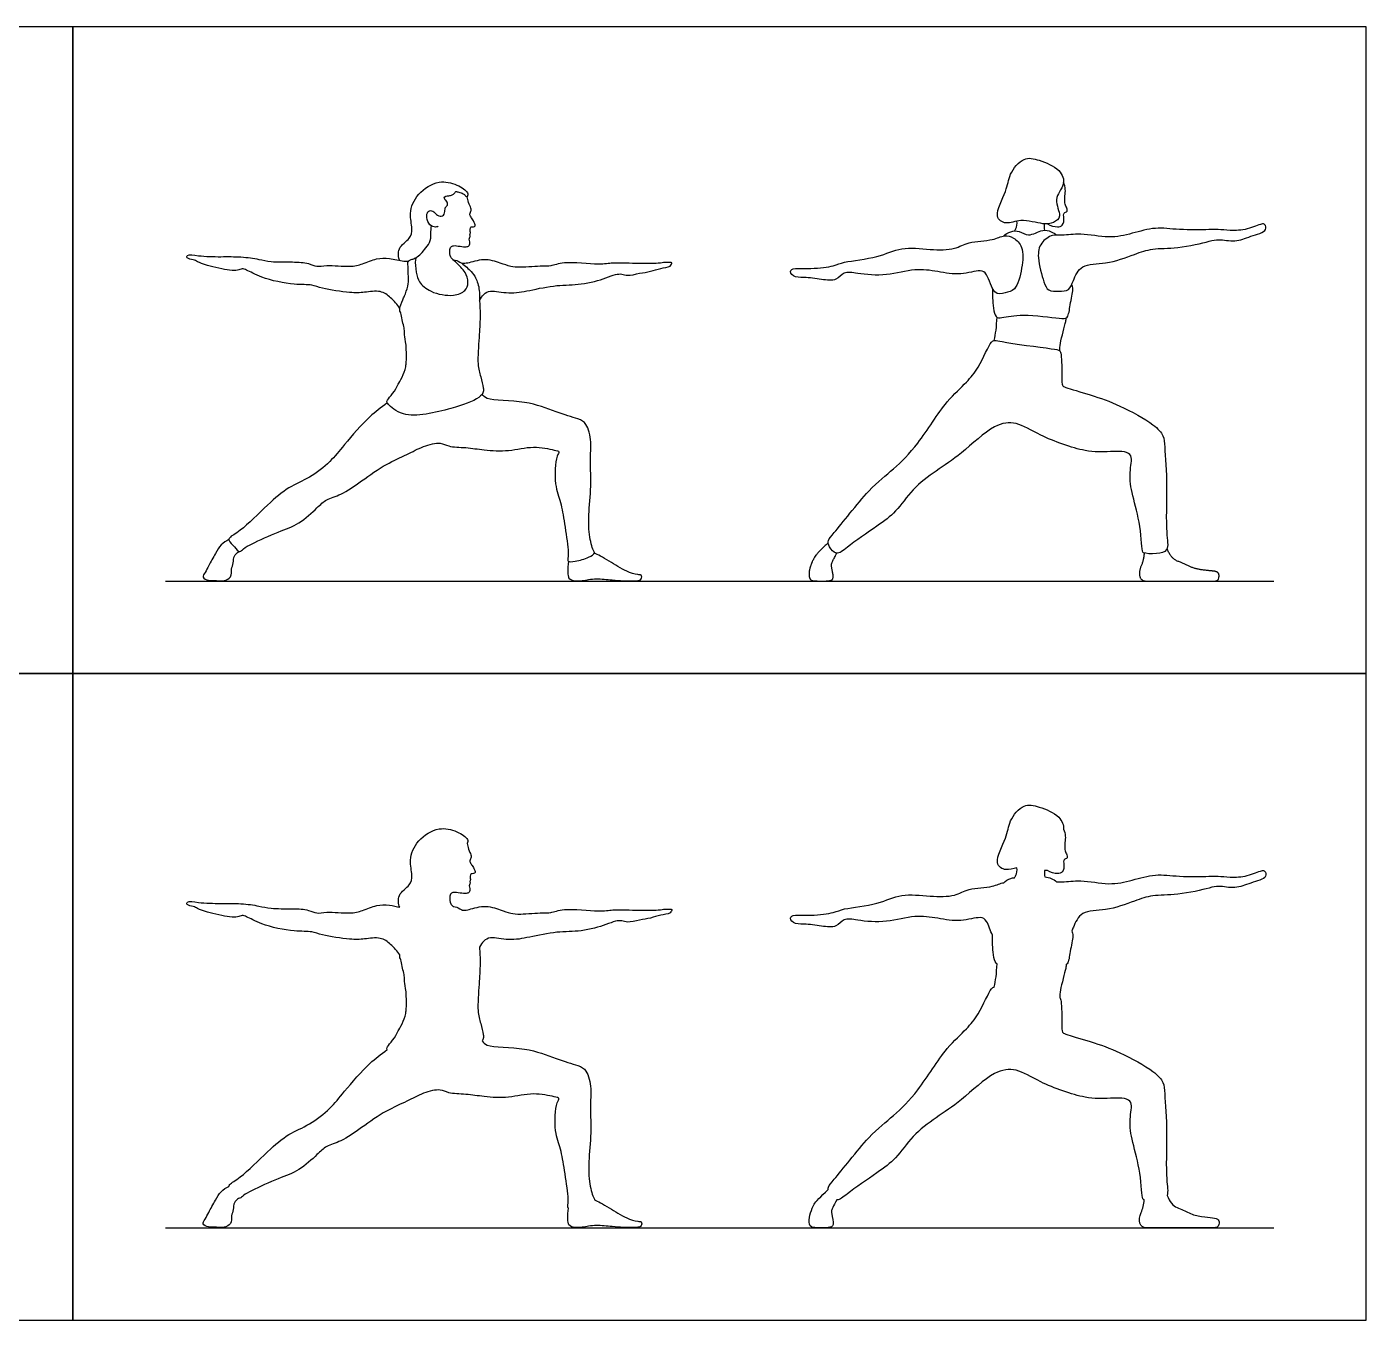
# Model space of a CAD drawing. Header units: millimetres. Extents: x 0.3 to 34.9, y 0.2 to 32.
# Drawn here: x 15.76 to 20.179, y 6.242 to 10.509 of the extents above; entities that cross this region are included whole.
import ezdxf

# ---------------------------------------------------------------- set-up
doc = ezdxf.new("R2010")
doc.units = ezdxf.units.MM
for name, color, linetype, true_color in [('AG-DIAGRAM', 7, 'Continuous', 0xfecc66), ('AG-OUTLINE', 7, 'Continuous', 0x8000ff), ('AG-PEOPLE', 7, 'Continuous', 0x66ccff), ('X-VPRT', 6, 'Continuous', 0xff00ff)]:
    doc.layers.add(name, color=color, linetype=linetype, true_color=true_color)

msp = doc.modelspace()

# ---------------------------------------------------------------- linework, layer by layer
at = {"layer": 'AG-DIAGRAM'}
for points in [[(16.217, 8.6805), (19.8746, 8.6805)], [(16.217, 6.5469), (19.8746, 6.5469)]]:
    msp.add_lwpolyline(points, dxfattribs=at)
at = {"layer": 'AG-OUTLINE'}
for points, knots in [([(19.2445, 7.5834), (19.263, 7.5947), (19.3222, 7.5901), (19.4146, 7.6251), (19.4749, 7.6462), (19.556, 7.6428), (19.6616, 7.6672), (19.6912, 7.6765), (19.7495, 7.6637), (19.7939, 7.6852), (19.8555, 7.6995), (19.8454, 7.7255), (19.8327, 7.7263), (19.7854, 7.7046), (19.7323, 7.7027), (19.6902, 7.7076), (19.6591, 7.7064), (19.5601, 7.7043), (19.4849, 7.7165), (19.4067, 7.6933), (19.3307, 7.6755), (19.2397, 7.6971), (19.1845, 7.6867), (19.1639, 7.6888), (19.1578, 7.6887), (19.1525, 7.6933), (19.1414, 7.6997), (19.1271, 7.7044), (19.1193, 7.7043), (19.1183, 7.7074), (19.117, 7.7139), (19.1175, 7.7218), (19.1183, 7.7255), (19.1217, 7.7253), (19.1249, 7.7253), (19.128, 7.7254), (19.1372, 7.7187), (19.1603, 7.7136), (19.1793, 7.7188), (19.1842, 7.7443), (19.178, 7.7631), (19.1966, 7.7654), (19.1897, 7.7819), (19.1835, 7.7942), (19.1854, 7.8188), (19.1879, 7.8391), (19.1837, 7.8546), (19.1807, 7.8617), (19.1823, 7.8756), (19.1675, 7.9097), (19.1227, 7.9279), (19.1004, 7.9351), (19.0819, 7.9412), (19.0477, 7.9492), (18.9985, 7.888), (18.9966, 7.8348), (18.9459, 7.7509), (18.9892, 7.7224), (19.0137, 7.7318), (19.027, 7.7345), (19.028, 7.7263), (19.0245, 7.7093), (19.0208, 7.7044), (19.019, 7.702), (19.0147, 7.7016), (19.0012, 7.6987), (18.9897, 7.6917), (18.9832, 7.6855), (18.9722, 7.6836), (18.9447, 7.6687), (18.8667, 7.6691), (18.8221, 7.6387), (18.7387, 7.6397), (18.6446, 7.6518), (18.57, 7.6123), (18.4574, 7.6022), (18.4219, 7.5853), (18.3529, 7.5753), (18.2681, 7.5826), (18.2894, 7.5478), (18.3262, 7.5503), (18.381, 7.5426), (18.4317, 7.5349), (18.4549, 7.5707), (18.5048, 7.5598), (18.5981, 7.5518), (18.6886, 7.58), (18.7657, 7.5686), (18.8391, 7.5543), (18.9048, 7.5754), (18.9288, 7.5631), (18.9391, 7.5264), (18.9464, 7.5124), (18.9458, 7.5018), (18.9459, 7.4837), (18.9504, 7.4268), (18.9601, 7.4181), (18.9613, 7.4174), (18.9609, 7.403), (18.9584, 7.3744), (18.9546, 7.3521), (18.9523, 7.3411), (18.9488, 7.3407), (18.9463, 7.3391), (18.9434, 7.3355), (18.9328, 7.3225), (18.906, 7.2574), (18.859, 7.1987), (18.7888, 7.1393), (18.7045, 6.9986), (18.6201, 6.9146), (18.5373, 6.853), (18.4288, 6.7083), (18.405, 6.6865), (18.404, 6.6762), (18.4041, 6.6737), (18.3782, 6.6492), (18.3629, 6.6329), (18.3538, 6.6163), (18.3496, 6.607), (18.3423, 6.5866), (18.3408, 6.5762), (18.3419, 6.555), (18.346, 6.5492), (18.3615, 6.5473), (18.3723, 6.5469), (18.3998, 6.5469), (18.4094, 6.548), (18.4206, 6.5525), (18.422, 6.5606), (18.4163, 6.5887), (18.4149, 6.5978), (18.4151, 6.606), (18.4211, 6.6183), (18.433, 6.639), (18.4429, 6.6385), (18.4712, 6.6643), (18.5666, 6.729), (18.6291, 6.7737), (18.6813, 6.8524), (18.761, 6.9123), (18.8451, 6.9653), (18.9464, 7.0651), (19.0277, 7.0749), (19.1035, 7.0238), (19.2519, 6.9703), (19.3276, 6.9741), (19.4152, 6.9772), (19.3965, 6.9093), (19.4044, 6.8363), (19.4335, 6.7492), (19.4399, 6.6479), (19.4422, 6.6412), (19.446, 6.6398), (19.4468, 6.6396), (19.4456, 6.6242), (19.4423, 6.6099), (19.4314, 6.5839), (19.4299, 6.5723), (19.4349, 6.552), (19.4425, 6.5469), (19.4682, 6.5469), (19.4845, 6.5469), (19.5241, 6.5469), (19.5549, 6.5469), (19.6384, 6.5469), (19.6645, 6.5469), (19.6853, 6.5469), (19.6913, 6.5503), (19.6947, 6.5643), (19.6941, 6.5696), (19.6887, 6.577), (19.6824, 6.5793), (19.6629, 6.5809), (19.6507, 6.5823), (19.6216, 6.5861), (19.6079, 6.5901), (19.5823, 6.6019), (19.569, 6.6078), (19.5418, 6.6192), (19.5307, 6.6327), (19.5223, 6.654), (19.5268, 6.6656), (19.5162, 6.7179), (19.5246, 6.8556), (19.5146, 6.9849), (19.5125, 7.028), (19.4762, 7.0682), (19.3644, 7.1289), (19.2767, 7.1597), (19.1902, 7.1846), (19.1743, 7.1916), (19.1758, 7.2204), (19.1742, 7.2921), (19.171, 7.3039), (19.1684, 7.3063), (19.1688, 7.3148), (19.1677, 7.3294), (19.1894, 7.4036), (19.1891, 7.4114), (19.1896, 7.4157), (19.1906, 7.4164), (19.1983, 7.4229), (19.2015, 7.4598), (19.2142, 7.5089), (19.2098, 7.521), (19.2084, 7.5265), (19.2099, 7.5302), (19.2172, 7.5496), (19.2288, 7.5738), (19.2445, 7.5834)], [-11.949954, -11.949954, -11.949954, -11.949954, -11.475281, -10.933419, -10.504002, -10.008, -9.449283, -9.14245, -8.745696, -8.343859, -7.946086, -7.724252, -7.552448, -7.168283, -6.759598, -6.417196, -6.112578, -5.578759, -5.093165, -4.613331, -4.131957, -3.608259, -3.184862, -3.004185, -3.004185, -3.004185, -2.755417, -2.533501, -2.533501, -2.533501, -2.363028, -2.177768, -2.177768, -2.177768, -2.093876, -2.093876, -2.093876, -1.776148, -1.552718, -1.286687, -1.066966, -0.879894, -0.680589, -0.471657, -0.207558, 0.041881, 0.303455, 0.303455, 0.303455, 0.635911, 1.099217, 1.099217, 1.099217, 1.483869, 1.925637, 2.342416, 2.843658, 3.17162, 3.46343, 3.46343, 3.46343, 3.734703, 3.898667, 3.898667, 3.898667, 4.028677, 4.311161, 4.311161, 4.311161, 4.637508, 5.113553, 5.507887, 5.99519, 6.518549, 7.023685, 7.589047, 7.928714, 8.397609, 8.842766, 9.084649, 9.408819, 9.82339, 10.197078, 10.512318, 10.876853, 11.406156, 11.935662, 12.410011, 12.884721, 13.321161, 13.587467, 13.902496, 13.902496, 13.902496, 14.21011, 14.635318, 14.688038, 14.688038, 14.688038, 15.044794, 15.360926, 15.360926, 15.360926, 15.524432, 15.524432, 15.524432, 16.120308, 16.508141, 17.009746, 17.712734, 18.299206, 18.869521, 19.594697, 19.904919, 19.99848, 19.99848, 19.99848, 20.103529, 20.103529, 20.208579, 20.208579, 20.313628, 20.313628, 20.418678, 20.418678, 20.523727, 20.523727, 20.628776, 20.628776, 20.733826, 20.733826, 20.838875, 20.838875, 20.943925, 20.943925, 20.943925, 21.272556, 21.86607, 22.351502, 22.869166, 23.406138, 23.959179, 24.599602, 25.058719, 25.5743, 26.250361, 26.748303, 27.186577, 27.574766, 28.043693, 28.590684, 29.120378, 29.266613, 29.297361, 29.297361, 29.297361, 29.429501, 29.429501, 29.561641, 29.561641, 29.693781, 29.693781, 29.82592, 29.82592, 29.95806, 29.95806, 30.0902, 30.0902, 30.22234, 30.22234, 30.35448, 30.35448, 30.48662, 30.48662, 30.61876, 30.61876, 30.750899, 30.750899, 30.883039, 30.883039, 31.015179, 31.015179, 31.015179, 31.387525, 32.055389, 32.675513, 33.012618, 33.392089, 34.000573, 34.556732, 35.056345, 35.252104, 35.532963, 36.001607, 36.194403, 36.194403, 36.194403, 36.468711, 36.934039, 37.129942, 37.129942, 37.129942, 37.175445, 37.527531, 37.918118, 38.14391, 38.14391, 38.14391, 38.248404, 38.650977, 38.650977, 38.650977, 38.650977]), ([(17.2541, 7.4725), (17.2569, 7.4801), (17.2668, 7.4943), (17.2906, 7.5085), (17.3532, 7.4929), (17.4191, 7.5057), (17.5098, 7.5255), (17.587, 7.5225), (17.6694, 7.5451), (17.7, 7.5593), (17.7239, 7.5613), (17.7429, 7.5523), (17.7822, 7.5638), (17.8184, 7.5672), (17.8501, 7.5804), (17.8825, 7.5812), (17.8918, 7.5997), (17.8756, 7.597), (17.8646, 7.5989), (17.8419, 7.594), (17.7707, 7.5946), (17.7277, 7.5961), (17.6915, 7.5969), (17.6457, 7.5884), (17.5349, 7.6041), (17.4891, 7.5845), (17.4621, 7.5873), (17.3888, 7.5805), (17.3571, 7.5837), (17.3211, 7.5967), (17.2688, 7.614), (17.2153, 7.5942), (17.2026, 7.5949), (17.1965, 7.5946), (17.196, 7.5949), (17.1875, 7.601), (17.176, 7.6059), (17.1666, 7.6077), (17.1664, 7.607), (17.1633, 7.6095), (17.157, 7.6151), (17.1539, 7.6373), (17.159, 7.6502), (17.1685, 7.6552), (17.1896, 7.6509), (17.2092, 7.6492), (17.2213, 7.6521), (17.2231, 7.6669), (17.2174, 7.6746), (17.2225, 7.6812), (17.2234, 7.6863), (17.221, 7.69), (17.2237, 7.693), (17.2238, 7.6983), (17.2221, 7.7012), (17.2237, 7.7119), (17.2254, 7.7163), (17.2337, 7.7141), (17.24, 7.7186), (17.239, 7.726), (17.2333, 7.7356), (17.2258, 7.7477), (17.2197, 7.7578), (17.2291, 7.7705), (17.2212, 7.7854), (17.2144, 7.8056), (17.2136, 7.8118), (17.2133, 7.8149), (17.2142, 7.8192), (17.2187, 7.8314), (17.1769, 7.8574), (17.1183, 7.8719), (17.0461, 7.8286), (17.0197, 7.7625), (17.0335, 7.7105), (17.0266, 7.6746), (16.9826, 7.6512), (16.9849, 7.6138), (16.991, 7.6048), (16.98, 7.6068), (16.9508, 7.6132), (16.9145, 7.6131), (16.8669, 7.5925), (16.8268, 7.5819), (16.7506, 7.5916), (16.7171, 7.5818), (16.6882, 7.5974), (16.6358, 7.6007), (16.5653, 7.5986), (16.5264, 7.6093), (16.4649, 7.6181), (16.4008, 7.6169), (16.331, 7.6177), (16.2886, 7.6276), (16.2868, 7.6097), (16.3105, 7.6086), (16.3235, 7.5991), (16.3566, 7.5872), (16.4281, 7.5709), (16.4544, 7.5714), (16.4706, 7.5785), (16.4875, 7.5733), (16.5367, 7.5442), (16.6402, 7.5232), (16.7008, 7.5262), (16.7347, 7.5107), (16.8267, 7.4974), (16.8721, 7.4982), (16.9274, 7.508), (16.9613, 7.4827), (16.9827, 7.4601), (16.9908, 7.447), (16.9908, 7.4469), (16.9906, 7.4451), (16.9903, 7.4377), (16.9965, 7.427), (16.9989, 7.4032), (17.0058, 7.3826), (17.0061, 7.3648), (17.0074, 7.3479), (17.0159, 7.3128), (17.0091, 7.2372), (16.9865, 7.1985), (16.9829, 7.1915), (16.9712, 7.1685), (16.9483, 7.1445), (16.9476, 7.1377), (16.949, 7.1351), (16.9266, 7.1176), (16.8882, 7.0905), (16.8066, 6.9966), (16.7632, 6.9407), (16.694, 6.8859), (16.6215, 6.8575), (16.5539, 6.8), (16.471, 6.7144), (16.4302, 6.6937), (16.4267, 6.6859), (16.4269, 6.6837), (16.4174, 6.6794), (16.3986, 6.6673), (16.3821, 6.6381), (16.3603, 6.598), (16.3498, 6.5772), (16.3358, 6.5575), (16.3613, 6.5482), (16.3855, 6.5492), (16.4102, 6.546), (16.4368, 6.5585), (16.4336, 6.5874), (16.4423, 6.6058), (16.4421, 6.6307), (16.4539, 6.6401), (16.4594, 6.6438), (16.4613, 6.645), (16.4619, 6.6449), (16.4665, 6.6441), (16.4756, 6.6564), (16.5049, 6.6715), (16.5919, 6.7116), (16.6578, 6.7328), (16.7175, 6.7877), (16.7472, 6.8184), (16.8002, 6.8313), (16.8656, 6.8784), (16.9438, 6.934), (17.0137, 6.9631), (17.0656, 6.9926), (17.1247, 7.0069), (17.1513, 6.9889), (17.2113, 6.9886), (17.2692, 6.9786), (17.3512, 6.9736), (17.4271, 6.9949), (17.4961, 6.9802), (17.5208, 6.9747), (17.5041, 6.9571), (17.4991, 6.8628), (17.5229, 6.8079), (17.5337, 6.7393), (17.5472, 6.6519), (17.546, 6.6244), (17.5441, 6.6142), (17.5466, 6.6123), (17.5468, 6.6122), (17.5448, 6.6003), (17.5458, 6.5772), (17.5453, 6.554), (17.5707, 6.545), (17.6146, 6.5519), (17.6392, 6.5562), (17.6926, 6.5503), (17.726, 6.5477), (17.7688, 6.547), (17.7897, 6.5504), (17.7891, 6.5695), (17.7742, 6.5663), (17.737, 6.5795), (17.711, 6.5942), (17.6565, 6.6286), (17.639, 6.6364), (17.6329, 6.639), (17.6331, 6.6392), (17.6341, 6.6421), (17.6266, 6.6488), (17.6131, 6.7045), (17.6134, 6.7771), (17.6244, 6.8712), (17.6168, 6.9471), (17.6246, 7.0032), (17.6098, 7.0683), (17.5775, 7.0837), (17.5014, 7.1048), (17.4088, 7.1452), (17.2764, 7.1409), (17.2673, 7.1584), (17.2621, 7.1633), (17.2646, 7.1664), (17.2661, 7.1693), (17.2662, 7.1715), (17.2665, 7.1759), (17.2674, 7.1852), (17.257, 7.2236), (17.2451, 7.263), (17.2534, 7.3529), (17.2545, 7.3966), (17.2557, 7.4195), (17.257, 7.4323), (17.2543, 7.4486), (17.2541, 7.4673), (17.2541, 7.4725)], [0, 0, 0, 0, 0.28069, 0.563769, 1.005156, 1.480209, 2.022762, 2.534772, 3.053876, 3.383234, 3.646578, 3.898975, 4.255872, 4.603975, 4.939704, 5.259014, 5.454448, 5.643948, 5.836049, 6.103026, 6.584828, 6.968343, 7.29477, 7.68735, 8.289179, 8.677608, 8.972868, 9.455795, 9.783266, 10.125985, 10.551181, 10.968814, 11.211178, 11.211178, 11.211178, 11.227368, 11.499568, 11.647966, 11.647966, 11.647966, 11.844301, 12.108018, 12.312961, 12.485315, 12.748043, 13.00583, 13.189159, 13.392107, 13.559444, 13.712557, 13.839228, 13.948438, 14.055665, 14.180485, 14.287298, 14.471796, 14.583146, 14.737705, 14.884429, 15.028052, 15.218992, 15.437497, 15.621723, 15.826375, 16.055285, 16.317527, 16.490189, 16.490189, 16.490189, 16.699079, 17.070631, 17.510914, 18.018329, 18.497542, 18.897908, 19.236528, 19.644925, 19.969671, 19.969671, 19.969671, 20.244018, 20.612769, 21.010725, 21.386006, 21.879381, 22.208836, 22.515365, 22.930473, 23.407074, 23.770895, 24.210276, 24.673734, 25.163164, 25.504489, 25.670034, 25.924798, 26.152561, 26.489927, 26.981622, 27.273722, 27.49607, 27.71805, 28.141968, 28.737034, 29.169848, 29.516324, 30.056338, 30.457337, 30.864651, 31.22492, 31.60957, 31.60957, 31.60957, 31.613773, 31.678627, 31.907366, 32.180553, 32.436196, 32.671492, 32.892039, 34.763252, 34.901315, 35.645938, 35.803296, 36.308888, 36.684381, 36.901477, 36.901477, 36.901477, 37.34565, 37.979372, 38.470128, 38.992087, 39.489558, 40.031428, 40.661207, 41.032967, 41.156672, 41.156672, 41.156672, 41.475128, 41.807428, 42.190374, 42.476407, 42.714161, 42.969257, 43.258881, 43.542962, 43.825549, 44.112586, 44.373441, 44.647726, 44.871693, 44.988744, 44.988744, 44.988744, 45.016472, 45.234578, 45.562041, 46.115718, 46.606062, 47.106645, 47.47424, 47.87858, 48.391424, 48.953867, 49.446897, 49.892442, 50.316722, 50.627597, 51.05579, 51.500813, 52.011048, 52.526815, 52.978478, 53.205012, 53.42635, 53.964066, 54.411067, 54.881524, 55.379911, 55.671922, 55.848844, 55.864136, 55.864136, 55.864136, 56.201819, 56.452789, 56.719854, 57.091559, 57.38348, 57.785251, 58.126271, 58.493684, 58.731551, 58.927615, 59.119145, 59.46406, 59.792203, 60.251137, 60.476202, 60.476202, 60.476202, 60.492432, 60.662395, 61.067093, 61.545867, 62.09375, 62.58281, 63.011983, 63.448885, 63.768855, 64.253221, 64.825152, 65.454699, 65.718997, 65.718997, 65.718997, 65.839265, 65.839265, 65.839265, 66.047095, 66.393298, 66.767695, 67.29977, 67.772291, 67.772291, 67.772291, 68.106972, 68.230413, 68.230413, 68.230413, 68.230413])]:
    msp.add_open_spline(points, degree=3, knots=knots, dxfattribs=at)
at = {"layer": 'AG-PEOPLE'}
for points, knots in [([(19.1004, 10.0687), (19.0819, 10.0748), (19.0477, 10.0828), (18.9985, 10.0216), (18.9966, 9.9684), (18.9459, 9.8845), (18.9928, 9.8536), (19.0395, 9.8787), (19.112, 9.856), (19.1466, 9.8604), (19.1786, 9.8843), (19.1427, 9.9416), (19.1905, 9.9878), (19.1698, 10.0423), (19.1227, 10.0615), (19.1004, 10.0687)], [0, 0, 0, 0, 0.384652, 0.82642, 1.2432, 1.744441, 2.072403, 2.456927, 2.921955, 3.243486, 3.537847, 3.938151, 4.345272, 4.718898, 5.182204, 5.182204, 5.182204, 5.182204]), ([(16.991, 9.7384), (16.9849, 9.7474), (16.9826, 9.7848), (17.0266, 9.8082), (17.0335, 9.8441), (17.0197, 9.8961), (17.0461, 9.9622), (17.1183, 10.0055), (17.1769, 9.991), (17.2187, 9.965), (17.2142, 9.9528), (17.2133, 9.9485)], [0, 0, 0, 0, 0.324746, 0.733143, 1.071763, 1.472129, 1.951341, 2.458756, 2.89904, 3.270592, 3.479481, 3.479481, 3.479481, 3.479481]), ([(19.128, 9.859), (19.1372, 9.8523), (19.1603, 9.8472), (19.1793, 9.8524), (19.1842, 9.8779), (19.178, 9.8967), (19.1966, 9.899), (19.1897, 9.9155), (19.1835, 9.9278), (19.1854, 9.9524), (19.1879, 9.9727), (19.1837, 9.9882), (19.1807, 9.9953)], [0, 0, 0, 0, 0.317728, 0.541159, 0.80719, 1.02691, 1.213983, 1.413287, 1.62222, 1.886318, 2.135757, 2.397332, 2.397332, 2.397332, 2.397332]), ([(17.1174, 9.8514), (17.1156, 9.8502), (17.1116, 9.8476), (17.0919, 9.8498), (17.0792, 9.8728), (17.0787, 9.8964), (17.0917, 9.9063), (17.1062, 9.8972), (17.1091, 9.8915), (17.1198, 9.8848), (17.1268, 9.8839), (17.137, 9.8863), (17.1406, 9.9037), (17.1389, 9.912), (17.1497, 9.9199), (17.1482, 9.9316), (17.142, 9.9364), (17.1353, 9.9448), (17.1424, 9.9523), (17.1528, 9.9512), (17.1634, 9.9544), (17.1723, 9.96), (17.175, 9.9677), (17.1855, 9.9625), (17.2008, 9.9598), (17.2063, 9.9524), (17.2119, 9.9482), (17.2133, 9.9485)], [0, 0, 0, 0, 0.144288, 0.379216, 0.665091, 0.93373, 1.13599, 1.354179, 1.503686, 1.697891, 1.850376, 2.020205, 2.249841, 2.411506, 2.604714, 2.785056, 2.946288, 3.117441, 3.275375, 3.456459, 3.646718, 3.829922, 3.969475, 4.14669, 4.372077, 4.551377, 4.689114, 4.689114, 4.689114, 4.689114]), ([(17.1664, 9.7406), (17.1633, 9.7431), (17.157, 9.7487), (17.1539, 9.7709), (17.159, 9.7838), (17.1685, 9.7888), (17.1896, 9.7845), (17.2092, 9.7828), (17.2213, 9.7857), (17.2231, 9.8005), (17.2174, 9.8082), (17.2225, 9.8148), (17.2234, 9.8199), (17.221, 9.8236), (17.2237, 9.8266), (17.2238, 9.8319), (17.2221, 9.8348), (17.2237, 9.8455), (17.2254, 9.8499), (17.2337, 9.8477), (17.24, 9.8522), (17.239, 9.8596), (17.2333, 9.8692), (17.2258, 9.8813), (17.2197, 9.8914), (17.2291, 9.9041), (17.2212, 9.919), (17.2144, 9.9392), (17.2136, 9.9454), (17.2133, 9.9485)], [0, 0, 0, 0, 0.196334, 0.460052, 0.664995, 0.837349, 1.100077, 1.357864, 1.541193, 1.744141, 1.911478, 2.064591, 2.191262, 2.300471, 2.407699, 2.532519, 2.639332, 2.823829, 2.935179, 3.089739, 3.236462, 3.380086, 3.571025, 3.78953, 3.973756, 4.178409, 4.407319, 4.669561, 4.842223, 4.842223, 4.842223, 4.842223]), ([(19.019, 9.8356), (19.0208, 9.838), (19.0245, 9.8429), (19.028, 9.8599), (19.027, 9.8681)], [0, 0, 0, 0, 0.163964, 0.4352367, 0.4352367, 0.4352367, 0.4352367]), ([(19.2445, 9.717), (19.2288, 9.7074), (19.2124, 9.6733), (19.2013, 9.638), (19.1654, 9.6365), (19.1282, 9.6362), (19.1145, 9.669), (19.0926, 9.747), (19.1022, 9.7969), (19.1442, 9.8258), (19.1782, 9.8191), (19.2397, 9.8307), (19.3307, 9.8091), (19.4067, 9.8269), (19.4849, 9.8501), (19.5601, 9.8379), (19.6591, 9.84), (19.6902, 9.8412), (19.7323, 9.8363), (19.7854, 9.8382), (19.8327, 9.8599), (19.8454, 9.8591), (19.8555, 9.8331), (19.7939, 9.8188), (19.7495, 9.7973), (19.6912, 9.8101), (19.6616, 9.8008), (19.556, 9.7764), (19.4749, 9.7798), (19.4146, 9.7587), (19.3222, 9.7237), (19.263, 9.7283), (19.2445, 9.717)], [0, 0, 0, 0, 0.402573, 0.715738, 1.024264, 1.338182, 1.642113, 2.132564, 2.514307, 2.874795, 3.184862, 3.608259, 4.131957, 4.613331, 5.093165, 5.578759, 6.112578, 6.417196, 6.759598, 7.168283, 7.552448, 7.724252, 7.946086, 8.343859, 8.745696, 9.14245, 9.449283, 10.008, 10.504002, 10.933419, 11.475281, 11.949954, 11.949954, 11.949954, 11.949954]), ([(19.1193, 9.8379), (19.1183, 9.841), (19.117, 9.8475), (19.1175, 9.8554), (19.1183, 9.8591)], [0, 0, 0, 0, 0.1704737, 0.3557332, 0.3557332, 0.3557332, 0.3557332]), ([(17.0443, 9.7467), (17.0498, 9.7511), (17.0607, 9.7604), (17.0768, 9.7797), (17.0943, 9.8023), (17.0929, 9.8342), (17.0945, 9.8463), (17.0949, 9.8524)], [0, 0, 0, 0, 0.261263, 0.546398, 0.848056, 1.161738, 1.405481, 1.405481, 1.405481, 1.405481]), ([(18.9544, 9.6345), (18.9637, 9.6255), (18.9877, 9.6319), (19.0256, 9.6383), (19.045, 9.7136), (19.0505, 9.7818), (19.0178, 9.815), (18.9839, 9.8239), (18.9463, 9.8023), (18.8667, 9.8027), (18.8221, 9.7723), (18.7387, 9.7733), (18.6446, 9.7854), (18.57, 9.7459), (18.4574, 9.7358), (18.4219, 9.7189), (18.3529, 9.7089), (18.2681, 9.7162), (18.2894, 9.6814), (18.3262, 9.6839), (18.381, 9.6762), (18.4317, 9.6685), (18.4549, 9.7043), (18.5048, 9.6934), (18.5981, 9.6854), (18.6886, 9.7136), (18.7657, 9.7022), (18.8391, 9.6879), (18.9048, 9.709), (18.9313, 9.6955), (18.9427, 9.6458), (18.9544, 9.6345)], [0, 0, 0, 0, 0.337426, 0.656542, 1.117946, 1.568143, 1.916232, 2.21831, 2.569165, 3.04521, 3.439544, 3.926847, 4.450206, 4.955343, 5.520705, 5.860372, 6.329266, 6.774423, 7.016306, 7.340476, 7.755047, 8.128736, 8.443975, 8.80851, 9.337813, 9.867319, 10.341668, 10.816378, 11.252819, 11.519124, 11.939512, 11.939512, 11.939512, 11.939512]), ([(18.9832, 9.8191), (18.9897, 9.8253), (19.0056, 9.835), (19.0363, 9.8379), (19.0649, 9.8135), (19.111, 9.8429), (19.1399, 9.8343), (19.1525, 9.8269), (19.1578, 9.8223)], [0, 0, 0, 0, 0.282484, 0.572479, 0.882068, 1.261381, 1.550338, 1.799106, 1.799106, 1.799106, 1.799106]), ([(16.991, 9.5803), (16.9829, 9.5935), (16.9614, 9.6162), (16.9274, 9.6416), (16.8721, 9.6318), (16.8267, 9.631), (16.7347, 9.6443), (16.7008, 9.6598), (16.6402, 9.6568), (16.5367, 9.6778), (16.4875, 9.7069), (16.4706, 9.7121), (16.4544, 9.705), (16.4281, 9.7045), (16.3566, 9.7208), (16.3235, 9.7327), (16.3105, 9.7422), (16.2868, 9.7433), (16.2886, 9.7612), (16.331, 9.7513), (16.4008, 9.7505), (16.4649, 9.7517), (16.5264, 9.7429), (16.5653, 9.7322), (16.6358, 9.7343), (16.6882, 9.731), (16.7171, 9.7154), (16.7506, 9.7252), (16.8268, 9.7155), (16.8669, 9.7261), (16.9145, 9.7467), (16.9547, 9.7468), (16.999, 9.7358), (17.0142, 9.7359), (17.0203, 9.7365)], [0, 0, 0, 0, 0.388109, 0.748378, 1.155692, 1.556691, 2.096705, 2.443181, 2.875995, 3.471061, 3.894979, 4.116959, 4.339307, 4.631407, 5.123103, 5.460468, 5.688231, 5.942995, 6.10854, 6.449865, 6.939295, 7.402753, 7.842134, 8.205956, 8.682556, 9.097664, 9.404193, 9.733648, 10.227023, 10.602305, 11.00026, 11.369011, 11.756122, 11.934862, 11.934862, 11.934862, 11.934862]), ([(17.2662, 9.3051), (17.2665, 9.3095), (17.2674, 9.3188), (17.257, 9.3572), (17.2451, 9.3966), (17.2534, 9.4865), (17.2545, 9.5302), (17.2557, 9.5531), (17.257, 9.5659), (17.2527, 9.5915), (17.2559, 9.6387), (17.2425, 9.6826), (17.2269, 9.7016), (17.1964, 9.7307), (17.176, 9.7395), (17.1626, 9.742), (17.177, 9.7331), (17.192, 9.7155), (17.2079, 9.7), (17.2191, 9.6654), (17.2079, 9.6358), (17.1665, 9.6176), (17.0922, 9.6308), (17.0527, 9.6654), (17.0445, 9.6977), (17.0396, 9.7382), (17.0465, 9.7497), (17.0358, 9.7432), (17.026, 9.7411), (17.0174, 9.7349), (17.0176, 9.7252), (17.019, 9.6823), (17.0202, 9.6546), (17.0057, 9.6213), (16.9999, 9.6066), (16.9863, 9.5782), (16.9965, 9.5606), (16.9989, 9.5368), (17.0058, 9.5162), (17.0061, 9.4984), (17.0074, 9.4815), (17.0159, 9.4464), (17.0091, 9.3708), (16.9865, 9.3321), (16.9829, 9.3251), (16.9712, 9.3021), (16.9482, 9.278), (16.9475, 9.2699), (16.9512, 9.2656), (16.9532, 9.2634), (16.9605, 9.2555), (17.0039, 9.212), (17.1589, 9.2473), (17.2464, 9.277), (17.266, 9.3005), (17.2662, 9.3051)], [20.838466, 20.838466, 20.838466, 20.838466, 21.046296, 21.392499, 21.766896, 22.298971, 22.771492, 22.771492, 22.771492, 23.106173, 23.488391, 23.852223, 24.129551, 24.485564, 24.757765, 24.906163, 25.086304, 25.362306, 25.625116, 25.946204, 26.236772, 26.592956, 27.074038, 27.462349, 27.782229, 28.133457, 28.280124, 28.438258, 28.627205, 28.79256, 28.954931, 29.309968, 29.615551, 29.937797, 30.16059, 30.588504, 30.817242, 31.090429, 31.346073, 31.581369, 31.801916, 33.673129, 33.811191, 34.555814, 34.713172, 35.218765, 35.594258, 35.816502, 35.93489, 35.93489, 35.93489, 36.367242, 37.070305, 37.62252, 37.870303, 37.870303, 37.870303, 37.870303]), ([(17.2541, 9.6061), (17.2569, 9.6137), (17.2668, 9.6279), (17.2906, 9.6421), (17.3532, 9.6265), (17.4191, 9.6393), (17.5098, 9.6591), (17.587, 9.6561), (17.6694, 9.6787), (17.7, 9.6929), (17.7239, 9.6949), (17.7429, 9.6859), (17.7822, 9.6974), (17.8184, 9.7008), (17.8501, 9.714), (17.8825, 9.7148), (17.8918, 9.7333), (17.8756, 9.7306), (17.8646, 9.7325), (17.8419, 9.7276), (17.7707, 9.7282), (17.7277, 9.7297), (17.6915, 9.7305), (17.6457, 9.722), (17.5349, 9.7377), (17.4891, 9.7181), (17.4621, 9.7209), (17.3888, 9.7141), (17.3571, 9.7173), (17.3211, 9.7303), (17.2688, 9.7476), (17.2153, 9.7278), (17.2026, 9.7285), (17.1965, 9.7282)], [0, 0, 0, 0, 0.28069, 0.563769, 1.005156, 1.480209, 2.022762, 2.534772, 3.053876, 3.383234, 3.646578, 3.898975, 4.255872, 4.603975, 4.939704, 5.259014, 5.454448, 5.643948, 5.836049, 6.103026, 6.584828, 6.968343, 7.29477, 7.68735, 8.289179, 8.677608, 8.972868, 9.455795, 9.783266, 10.125985, 10.551181, 10.968814, 11.211178, 11.211178, 11.211178, 11.211178]), ([(18.9464, 9.646), (18.9458, 9.6354), (18.9459, 9.6173), (18.9515, 9.5467), (18.9809, 9.5504), (19.0487, 9.5638), (19.1628, 9.5471), (19.1974, 9.5457), (19.2015, 9.5934), (19.2142, 9.6425), (19.2098, 9.6546), (19.2084, 9.6601)], [0, 0, 0, 0, 0.307615, 0.732822, 0.973577, 1.433273, 2.025188, 2.302295, 2.654382, 3.044968, 3.270761, 3.270761, 3.270761, 3.270761]), ([(18.9523, 9.4747), (18.9546, 9.4857), (18.9584, 9.508), (18.9609, 9.5366), (18.9613, 9.551)], [0, 0, 0, 0, 0.3161322, 0.6728881, 0.6728881, 0.6728881, 0.6728881]), ([(19.1684, 9.4399), (19.1688, 9.4484), (19.1677, 9.463), (19.1894, 9.5372), (19.1891, 9.545), (19.1896, 9.5493)], [0, 0, 0, 0, 0.2743083, 0.7396359, 0.9355396, 0.9355396, 0.9355396, 0.9355396]), ([(18.9434, 9.4691), (18.9328, 9.4561), (18.906, 9.391), (18.859, 9.3323), (18.7888, 9.2729), (18.7045, 9.1322), (18.6201, 9.0482), (18.5373, 8.9866), (18.4288, 8.8419), (18.4017, 8.8171), (18.4057, 8.7931), (18.4325, 8.7625), (18.4698, 8.797), (18.5666, 8.8626), (18.6291, 8.9073), (18.6813, 8.986), (18.761, 9.0459), (18.8451, 9.0989), (18.9464, 9.1987), (19.0277, 9.2085), (19.1035, 9.1574), (19.2519, 9.1039), (19.3276, 9.1077), (19.4152, 9.1108), (19.3965, 9.0429), (19.4044, 8.9699), (19.4335, 8.8828), (19.4399, 8.7815), (19.4432, 8.7717), (19.4889, 8.7686), (19.531, 8.7796), (19.516, 8.8485), (19.5246, 8.9892), (19.5146, 9.1185), (19.5125, 9.1616), (19.4762, 9.2018), (19.3644, 9.2625), (19.2767, 9.2933), (19.1902, 9.3182), (19.1743, 9.3252), (19.1758, 9.354), (19.1742, 9.4263), (19.1696, 9.4426), (19.139, 9.4482), (18.9625, 9.4698), (18.9505, 9.4779), (18.9434, 9.4691)], [0, 0, 0, 0, 0.595876, 0.983709, 1.485314, 2.188302, 2.774774, 3.345089, 4.070265, 4.380487, 4.62764, 4.931581, 5.280992, 5.874505, 6.359937, 6.877601, 7.414574, 7.967615, 8.608038, 9.067155, 9.582735, 10.258796, 10.756738, 11.195012, 11.583202, 12.052128, 12.59912, 13.128813, 13.275049, 13.630915, 13.955748, 14.364867, 15.03273, 15.652855, 15.989959, 16.369431, 16.977914, 17.534074, 18.033686, 18.229446, 18.510305, 18.978949, 19.179717, 19.459459, 20.112616, 20.512301, 20.512301, 20.512301, 20.512301]), ([(16.949, 9.2687), (16.9266, 9.2512), (16.8882, 9.2241), (16.8066, 9.1302), (16.7632, 9.0743), (16.694, 9.0195), (16.6215, 8.9911), (16.5539, 8.9336), (16.471, 8.848), (16.4285, 8.8264), (16.4249, 8.8135), (16.445, 8.7941), (16.4626, 8.7725), (16.4756, 8.79), (16.5049, 8.8051), (16.5919, 8.8452), (16.6578, 8.8664), (16.7175, 8.9213), (16.7472, 8.952), (16.8002, 8.9649), (16.8656, 9.012), (16.9438, 9.0676), (17.0137, 9.0967), (17.0656, 9.1262), (17.1247, 9.1405), (17.1513, 9.1225), (17.2113, 9.1222), (17.2692, 9.1122), (17.3512, 9.1072), (17.4271, 9.1285), (17.4961, 9.1138), (17.5208, 9.1083), (17.5041, 9.0907), (17.4991, 8.9964), (17.5229, 8.9415), (17.5337, 8.8729), (17.5472, 8.7855), (17.546, 8.758), (17.5431, 8.7424), (17.573, 8.7463), (17.6116, 8.7559), (17.6374, 8.7727), (17.6266, 8.7824), (17.6131, 8.8381), (17.6134, 8.9107), (17.6244, 9.0048), (17.6168, 9.0807), (17.6246, 9.1368), (17.6098, 9.2019), (17.5775, 9.2173), (17.5014, 9.2384), (17.4088, 9.2788), (17.2764, 9.2745), (17.2673, 9.292), (17.2621, 9.2969)], [0.040782, 0.040782, 0.040782, 0.040782, 0.484955, 1.118677, 1.609433, 2.131392, 2.628863, 3.170733, 3.800512, 4.172272, 4.341623, 4.641672, 4.91653, 5.134635, 5.462098, 6.015775, 6.506119, 7.006702, 7.374297, 7.778637, 8.291481, 8.853924, 9.346954, 9.792499, 10.21678, 10.527654, 10.955847, 11.40087, 11.911105, 12.426872, 12.878535, 13.105069, 13.326407, 13.864124, 14.311124, 14.781581, 15.279968, 15.571979, 15.748901, 16.021311, 16.401574, 16.677907, 16.84787, 17.252568, 17.731342, 18.279225, 18.768285, 19.197458, 19.634359, 19.95433, 20.438696, 21.010627, 21.640174, 21.904472, 21.904472, 21.904472, 21.904472]), ([(16.4269, 8.8173), (16.4174, 8.813), (16.3986, 8.8009), (16.3821, 8.7717), (16.3603, 8.7316), (16.3498, 8.7108), (16.3358, 8.6911), (16.3613, 8.6818), (16.3855, 8.6828), (16.4102, 8.6796), (16.4368, 8.6921), (16.4336, 8.721), (16.4423, 8.7394), (16.4421, 8.7643), (16.4539, 8.7737), (16.4594, 8.7774), (16.4613, 8.7786)], [0, 0, 0, 0, 0.318456, 0.650756, 1.033702, 1.319735, 1.557489, 1.812585, 2.102209, 2.38629, 2.668877, 2.955914, 3.216769, 3.491054, 3.715021, 3.832072, 3.832072, 3.832072, 3.832072]), ([(17.5468, 8.7458), (17.5448, 8.7339), (17.5458, 8.7108), (17.5453, 8.6876), (17.5707, 8.6786), (17.6146, 8.6855), (17.6392, 8.6898), (17.6926, 8.6839), (17.726, 8.6813), (17.7688, 8.6806), (17.7897, 8.684), (17.7891, 8.7031), (17.7742, 8.6999), (17.737, 8.7131), (17.711, 8.7278), (17.6565, 8.7622), (17.639, 8.77), (17.6329, 8.7726)], [0, 0, 0, 0, 0.337683, 0.588653, 0.855718, 1.227423, 1.519344, 1.921115, 2.262135, 2.629548, 2.867416, 3.06348, 3.25501, 3.599925, 3.928068, 4.387001, 4.612067, 4.612067, 4.612067, 4.612067])]:
    msp.add_open_spline(points, degree=3, knots=knots, dxfattribs=at)
for points in [[(18.4041, 8.8073), (18.3652, 8.7706), (18.3515, 8.7457), (18.3405, 8.7151), (18.3422, 8.6833), (18.3654, 8.6805), (18.4067, 8.6805), (18.4234, 8.6872), (18.4148, 8.7294), (18.4152, 8.7416), (18.433, 8.7726)], [(19.4468, 8.7732), (19.445, 8.75), (19.4287, 8.711), (19.4361, 8.6805), (19.4746, 8.6805), (19.534, 8.6805), (19.6593, 8.6805), (19.6905, 8.6805), (19.6955, 8.7014), (19.6873, 8.7125), (19.658, 8.7149), (19.6143, 8.7207), (19.5758, 8.7385), (19.535, 8.7556), (19.5223, 8.7876)]]:
    msp.add_open_spline(points, degree=2, dxfattribs=at)
at = {"layer": 'X-VPRT'}
for points in [[(11.3402, 10.5093), (11.3402, 8.3757), (15.9122, 8.3757), (15.9122, 10.5093)], [(15.9122, 10.5093), (15.9122, 8.3757), (20.1794, 8.3757), (20.1794, 10.5093)], [(11.3402, 8.3757), (11.3402, 6.2421), (15.9122, 6.2421), (15.9122, 8.3757)], [(15.9122, 8.3757), (15.9122, 6.2421), (20.1794, 6.2421), (20.1794, 8.3757)]]:
    msp.add_lwpolyline(points, close=True, dxfattribs=at)

doc.saveas('drawing.dxf')
